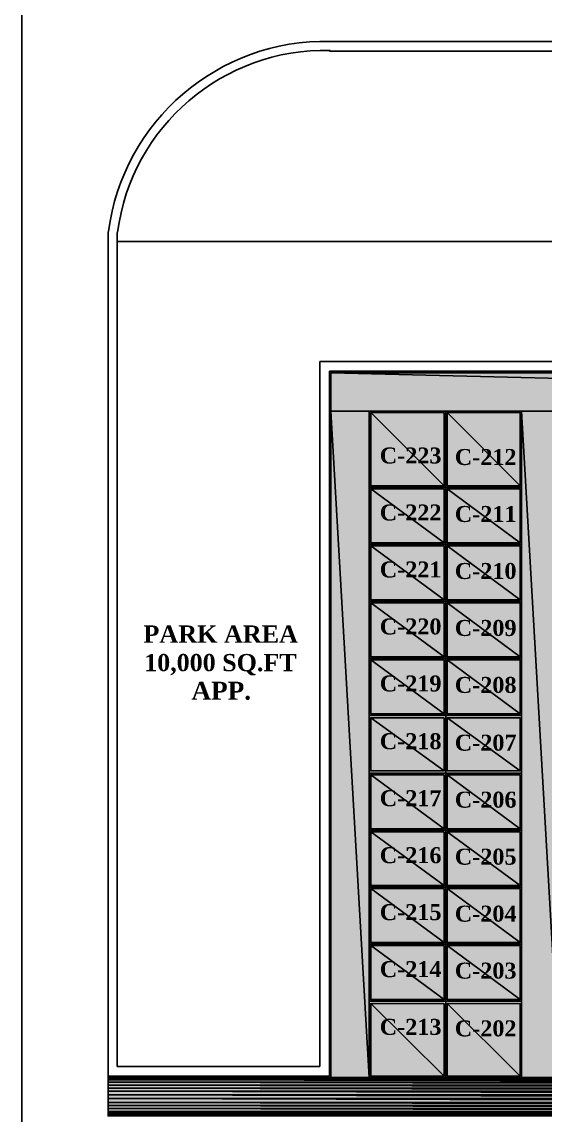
# Model space of a CAD drawing. Header units: millimetres. Extents: x 6 to 745025, y -1528 to 119936.
# Drawn here: x 5.6 to 35.2, y 176 to 237.8 of the extents above; entities that cross this region are included whole.
import ezdxf
from ezdxf.xclip import XClip

# ---------------------------------------------------------------- set-up
doc = ezdxf.new("R2010")
doc.units = ezdxf.units.MM
doc.header["$MEASUREMENT"] = 0
doc.header["$XCLIPFRAME"] = 0
doc.layers.get('0').update_dxf_attribs({"linetype": 'CONTINUOUS'})
doc.styles.add('Times New Roman$101H0', font='')
doc.styles.get('Times New Roman$101H0').set_extended_font_data('Times New Roman', bold=True)

# ---------------------------------------------------------------- blocks, each defined once
blk = doc.blocks.new('MF8_2')
at = {"true_color": 0x5c73b8}
h = blk.add_hatch(color=0, dxfattribs=at)
h.paths.add_polyline_path([(29.478, 215.702), (25.329, 215.702), (29.478, 211.554)])
h.paths.add_polyline_path([(25.329, 215.702), (29.478, 211.554), (25.329, 211.554)])
h = blk.add_hatch(color=0, dxfattribs=at)
h.paths.add_polyline_path([(33.754, 215.702), (29.647, 215.702), (33.754, 211.554)])
h.paths.add_polyline_path([(29.647, 215.702), (33.754, 211.554), (29.647, 211.554)])
at = {"true_color": 0x000028}
h = blk.add_hatch(color=0, dxfattribs=at)
h.paths.add_polyline_path([(29.478, 211.384), (25.329, 211.384), (29.478, 208.336)])
h.paths.add_polyline_path([(25.329, 211.384), (29.478, 208.336), (25.329, 208.336)])
h = blk.add_hatch(color=0, dxfattribs=at)
h.paths.add_polyline_path([(33.754, 211.384), (29.647, 211.384), (33.754, 208.336)])
h.paths.add_polyline_path([(29.647, 211.384), (33.754, 208.336), (29.647, 208.336)])
h = blk.add_hatch(color=0, dxfattribs=at)
h.paths.add_polyline_path([(29.478, 208.167), (25.329, 208.167), (29.478, 205.119)])
h.paths.add_polyline_path([(25.329, 208.167), (29.478, 205.119), (25.329, 205.119)])
h = blk.add_hatch(color=0, dxfattribs=at)
h.paths.add_polyline_path([(33.754, 208.167), (29.647, 208.167), (33.754, 205.119)])
h.paths.add_polyline_path([(29.647, 208.167), (33.754, 205.119), (29.647, 205.119)])
h = blk.add_hatch(color=0, dxfattribs=at)
h.paths.add_polyline_path([(29.478, 204.95), (25.329, 204.95), (29.478, 201.902)])
h.paths.add_polyline_path([(25.329, 204.95), (29.478, 201.902), (25.329, 201.902)])
h = blk.add_hatch(color=0, dxfattribs=at)
h.paths.add_polyline_path([(33.754, 204.95), (29.647, 204.95), (33.754, 201.902)])
h.paths.add_polyline_path([(29.647, 204.95), (33.754, 201.902), (29.647, 201.902)])
h = blk.add_hatch(color=0, dxfattribs=at)
h.paths.add_polyline_path([(29.478, 201.732), (25.329, 201.732), (29.478, 198.684)])
h.paths.add_polyline_path([(25.329, 201.732), (29.478, 198.684), (25.329, 198.684)])
h = blk.add_hatch(color=0, dxfattribs=at)
h.paths.add_polyline_path([(33.754, 201.732), (29.647, 201.732), (33.754, 198.684)])
h.paths.add_polyline_path([(29.647, 201.732), (33.754, 198.684), (29.647, 198.684)])
h = blk.add_hatch(color=0, dxfattribs=at)
h.paths.add_polyline_path([(29.478, 198.473), (25.329, 198.473), (29.478, 195.467)])
h.paths.add_polyline_path([(25.329, 198.473), (29.478, 195.467), (25.329, 195.467)])
h = blk.add_hatch(color=0, dxfattribs=at)
h.paths.add_polyline_path([(33.754, 198.473), (29.647, 198.473), (33.754, 195.467)])
h.paths.add_polyline_path([(29.647, 198.473), (33.754, 195.467), (29.647, 195.467)])
h = blk.add_hatch(color=0, dxfattribs=at)
h.paths.add_polyline_path([(29.478, 195.255), (25.329, 195.255), (29.478, 192.207)])
h.paths.add_polyline_path([(25.329, 195.255), (29.478, 192.207), (25.329, 192.207)])
h = blk.add_hatch(color=0, dxfattribs=at)
h.paths.add_polyline_path([(33.754, 195.255), (29.647, 195.255), (33.754, 192.207)])
h.paths.add_polyline_path([(29.647, 195.255), (33.754, 192.207), (29.647, 192.207)])
h = blk.add_hatch(color=0, dxfattribs=at)
h.paths.add_polyline_path([(29.478, 192.038), (25.329, 192.038), (29.478, 188.99)])
h.paths.add_polyline_path([(25.329, 192.038), (29.478, 188.99), (25.329, 188.99)])
h = blk.add_hatch(color=0, dxfattribs=at)
h.paths.add_polyline_path([(33.754, 192.038), (29.647, 192.038), (33.754, 188.99)])
h.paths.add_polyline_path([(29.647, 192.038), (33.754, 188.99), (29.647, 188.99)])
h = blk.add_hatch(color=0, dxfattribs=at)
h.paths.add_polyline_path([(29.478, 188.821), (25.329, 188.821), (29.478, 185.773)])
h.paths.add_polyline_path([(25.329, 188.821), (29.478, 185.773), (25.329, 185.773)])
h = blk.add_hatch(color=0, dxfattribs=at)
h.paths.add_polyline_path([(33.754, 188.821), (29.647, 188.821), (33.754, 185.773)])
h.paths.add_polyline_path([(29.647, 188.821), (33.754, 185.773), (29.647, 185.773)])
h = blk.add_hatch(color=0, dxfattribs=at)
h.paths.add_polyline_path([(29.478, 185.603), (25.329, 185.603), (29.478, 182.555)])
h.paths.add_polyline_path([(25.329, 185.603), (29.478, 182.555), (25.329, 182.555)])
h = blk.add_hatch(color=0, dxfattribs=at)
h.paths.add_polyline_path([(33.754, 185.603), (29.647, 185.603), (33.754, 182.555)])
h.paths.add_polyline_path([(29.647, 185.603), (33.754, 182.555), (29.647, 182.555)])
at = {"true_color": 0x5c73b8}
h = blk.add_hatch(color=0, dxfattribs=at)
h.paths.add_polyline_path([(29.478, 182.344), (25.329, 182.344), (29.478, 178.237)])
h.paths.add_polyline_path([(25.329, 182.344), (29.478, 178.237), (25.329, 178.237)])
h = blk.add_hatch(color=0, dxfattribs=at)
h.paths.add_polyline_path([(33.754, 182.344), (29.647, 182.344), (33.754, 178.237)])
h.paths.add_polyline_path([(29.647, 182.344), (33.754, 178.237), (29.647, 178.237)])
at = {"color": 0, "linetype": 'Continuous', "lineweight": 25, "true_color": 0x000007}
blk.add_lwpolyline([(5.644, 24.652), (5.644, 272.598), (203.976, 272.598), (203.976, 24.652)], close=True, dxfattribs=at)
at = {"color": 0, "linetype": 'Continuous', "lineweight": -2, "true_color": 0x5c73b8}
for points in [[(29.478, 215.702), (25.329, 215.702), (29.478, 211.554)], [(25.329, 215.702), (29.478, 211.554), (25.329, 211.554)], [(33.754, 215.702), (29.647, 215.702), (33.754, 211.554)], [(29.647, 215.702), (33.754, 211.554), (29.647, 211.554)], [(29.478, 182.344), (25.329, 182.344), (29.478, 178.237)], [(25.329, 182.344), (29.478, 178.237), (25.329, 178.237)], [(33.754, 182.344), (29.647, 182.344), (33.754, 178.237)], [(29.647, 182.344), (33.754, 178.237), (29.647, 178.237)]]:
    blk.add_lwpolyline(points, close=True, dxfattribs=at)
at = {"color": 0, "linetype": 'Continuous', "lineweight": -2, "true_color": 0x000028}
for points in [[(29.478, 211.384), (25.329, 211.384), (29.478, 208.336)], [(25.329, 211.384), (29.478, 208.336), (25.329, 208.336)], [(33.754, 211.384), (29.647, 211.384), (33.754, 208.336)], [(29.647, 211.384), (33.754, 208.336), (29.647, 208.336)], [(29.478, 208.167), (25.329, 208.167), (29.478, 205.119)], [(25.329, 208.167), (29.478, 205.119), (25.329, 205.119)], [(33.754, 208.167), (29.647, 208.167), (33.754, 205.119)], [(29.647, 208.167), (33.754, 205.119), (29.647, 205.119)], [(29.478, 204.95), (25.329, 204.95), (29.478, 201.902)], [(25.329, 204.95), (29.478, 201.902), (25.329, 201.902)], [(33.754, 204.95), (29.647, 204.95), (33.754, 201.902)], [(29.647, 204.95), (33.754, 201.902), (29.647, 201.902)], [(29.478, 201.732), (25.329, 201.732), (29.478, 198.684)], [(25.329, 201.732), (29.478, 198.684), (25.329, 198.684)], [(33.754, 201.732), (29.647, 201.732), (33.754, 198.684)], [(29.647, 201.732), (33.754, 198.684), (29.647, 198.684)], [(29.478, 198.473), (25.329, 198.473), (29.478, 195.467)], [(25.329, 198.473), (29.478, 195.467), (25.329, 195.467)], [(33.754, 198.473), (29.647, 198.473), (33.754, 195.467)], [(29.647, 198.473), (33.754, 195.467), (29.647, 195.467)], [(29.478, 195.255), (25.329, 195.255), (29.478, 192.207)], [(25.329, 195.255), (29.478, 192.207), (25.329, 192.207)], [(33.754, 195.255), (29.647, 195.255), (33.754, 192.207)], [(29.647, 195.255), (33.754, 192.207), (29.647, 192.207)], [(29.478, 192.038), (25.329, 192.038), (29.478, 188.99)], [(25.329, 192.038), (29.478, 188.99), (25.329, 188.99)], [(33.754, 192.038), (29.647, 192.038), (33.754, 188.99)], [(29.647, 192.038), (33.754, 188.99), (29.647, 188.99)], [(29.478, 188.821), (25.329, 188.821), (29.478, 185.773)], [(25.329, 188.821), (29.478, 185.773), (25.329, 185.773)], [(33.754, 188.821), (29.647, 188.821), (33.754, 185.773)], [(29.647, 188.821), (33.754, 185.773), (29.647, 185.773)], [(29.478, 185.603), (25.329, 185.603), (29.478, 182.555)], [(25.329, 185.603), (29.478, 182.555), (25.329, 182.555)], [(33.754, 185.603), (29.647, 185.603), (33.754, 182.555)], [(29.647, 185.603), (33.754, 182.555), (29.647, 182.555)]]:
    blk.add_lwpolyline(points, close=True, dxfattribs=at)

msp = doc.modelspace()

# ---------------------------------------------------------------- hatches: boundary and pattern name
at = {"true_color": 0x000078}
h = msp.add_hatch(color=0, dxfattribs=at)
h.paths.add_polyline_path([(111.266, 217.946), (23.086, 217.946), (111.266, 215.787)])
h.paths.add_polyline_path([(23.086, 217.946), (111.266, 215.787), (23.086, 215.787)])
h = msp.add_hatch(color=0, dxfattribs=at)
h.paths.add_polyline_path([(25.245, 215.787), (23.086, 215.787), (25.245, 178.153)])
h.paths.add_polyline_path([(23.086, 215.787), (25.245, 178.153), (23.086, 178.153)])
h = msp.add_hatch(color=0, dxfattribs=at)
h.paths.add_polyline_path([(35.997, 215.787), (33.838, 215.787), (35.997, 178.153)])
h.paths.add_polyline_path([(33.838, 215.787), (35.997, 178.153), (33.838, 178.153)])
h = msp.add_hatch(color=0, dxfattribs=at)
h.paths.add_polyline_path([(10.513, 178.153), (132.771, 178.153)])
h.paths.add_polyline_path([(132.771, 178.153), (10.513, 178.153)])
h = msp.add_hatch(color=0, dxfattribs=at)
h.paths.add_polyline_path([(88.533, 178.153), (10.513, 178.153)])
h.paths.add_polyline_path([(88.533, 178.153), (10.513, 178.153), (88.745, 178.153)])
h = msp.add_hatch(color=0, dxfattribs=at)
h.paths.add_polyline_path([(88.533, 178.153), (10.513, 178.153), (88.321, 178.11)])
h.paths.add_polyline_path([(10.513, 178.153), (88.321, 178.11), (10.513, 178.11)])
h = msp.add_hatch(color=0, dxfattribs=at)
h.paths.add_polyline_path([(88.321, 178.11), (10.513, 178.11), (88.152, 178.026)])
h.paths.add_polyline_path([(10.513, 178.11), (88.152, 178.026), (10.513, 178.026)])
h = msp.add_hatch(color=0, dxfattribs=at)
h.paths.add_polyline_path([(88.152, 178.026), (10.513, 178.026), (87.983, 177.899)])
h.paths.add_polyline_path([(10.513, 178.026), (87.983, 177.899), (10.513, 177.899)])
h = msp.add_hatch(color=0, dxfattribs=at)
h.paths.add_polyline_path([(87.983, 177.899), (10.513, 177.899), (87.856, 177.729)])
h.paths.add_polyline_path([(10.513, 177.899), (87.856, 177.729), (10.513, 177.729)])
h = msp.add_hatch(color=0, dxfattribs=at)
h.paths.add_polyline_path([(87.856, 177.729), (10.513, 177.729), (87.729, 177.56)])
h.paths.add_polyline_path([(10.513, 177.729), (87.729, 177.56), (10.513, 177.56)])
h = msp.add_hatch(color=0, dxfattribs=at)
h.paths.add_polyline_path([(87.729, 177.56), (10.513, 177.56), (87.644, 177.391)])
h.paths.add_polyline_path([(10.513, 177.56), (87.644, 177.391), (10.513, 177.391)])
h = msp.add_hatch(color=0, dxfattribs=at)
h.paths.add_polyline_path([(87.644, 177.391), (10.513, 177.391), (87.602, 177.179)])
h.paths.add_polyline_path([(10.513, 177.391), (87.602, 177.179), (10.513, 177.179)])
h = msp.add_hatch(color=0, dxfattribs=at)
h.paths.add_polyline_path([(87.602, 177.179), (10.513, 177.179), (87.602, 176.967)])
h.paths.add_polyline_path([(10.513, 177.179), (87.602, 176.967), (10.513, 176.967)])
h = msp.add_hatch(color=0, dxfattribs=at)
h.paths.add_polyline_path([(87.602, 176.967), (10.513, 176.967), (87.644, 176.756)])
h.paths.add_polyline_path([(10.513, 176.967), (87.644, 176.756), (10.513, 176.756)])
h = msp.add_hatch(color=0, dxfattribs=at)
h.paths.add_polyline_path([(87.644, 176.756), (10.513, 176.756), (87.729, 176.586)])
h.paths.add_polyline_path([(10.513, 176.756), (87.729, 176.586), (10.513, 176.586)])
h = msp.add_hatch(color=0, dxfattribs=at)
h.paths.add_polyline_path([(87.729, 176.586), (10.513, 176.586), (87.856, 176.417)])
h.paths.add_polyline_path([(10.513, 176.586), (87.856, 176.417), (10.513, 176.417)])
h = msp.add_hatch(color=0, dxfattribs=at)
h.paths.add_polyline_path([(87.856, 176.417), (10.513, 176.417), (87.983, 176.248)])
h.paths.add_polyline_path([(10.513, 176.417), (87.983, 176.248), (10.513, 176.248)])
h = msp.add_hatch(color=0, dxfattribs=at)
h.paths.add_polyline_path([(87.983, 176.248), (10.513, 176.248), (88.152, 176.163)])
h.paths.add_polyline_path([(10.513, 176.248), (88.152, 176.163), (10.513, 176.163)])
h = msp.add_hatch(color=0, dxfattribs=at)
h.paths.add_polyline_path([(88.152, 176.163), (10.513, 176.163), (88.321, 176.078)])
h.paths.add_polyline_path([(10.513, 176.163), (88.321, 176.078), (10.513, 176.078)])
h = msp.add_hatch(color=0, dxfattribs=at)
h.paths.add_polyline_path([(88.321, 176.078), (10.513, 176.078), (88.533, 175.994)])
h.paths.add_polyline_path([(10.513, 176.078), (88.533, 175.994), (10.513, 175.994)])

# ---------------------------------------------------------------- linework, layer by layer
at = {"color": 0, "linetype": 'Continuous', "lineweight": 25, "true_color": 0x000007}
for p, q in [((23.001, 236.657), (93.232, 236.657)), ((23.001, 236.107), (92.682, 236.107)), ((10.513, 178.153), (10.513, 225.905)), ((11.021, 178.788), (11.021, 225.862)), ((11.021, 225.354), (93.147, 225.354)), ((111.266, 218.581), (22.451, 218.581)), ((22.451, 178.788), (22.451, 218.581)), ((111.266, 218.031), (23.001, 218.031)), ((23.001, 178.237), (23.001, 218.031)), ((111.266, 217.946), (23.086, 217.946)), ((23.086, 178.153), (23.086, 217.946)), ((33.838, 215.787), (25.245, 215.787)), ((25.245, 178.153), (25.245, 215.787)), ((29.478, 215.702), (25.329, 215.702)), ((25.329, 211.554), (25.329, 215.702)), ((29.478, 211.554), (29.478, 215.702)), ((29.563, 178.153), (29.563, 215.787)), ((33.754, 215.702), (29.647, 215.702)), ((29.647, 211.554), (29.647, 215.702)), ((33.754, 211.554), (33.754, 215.702)), ((33.838, 178.153), (33.838, 215.787)), ((33.838, 211.469), (25.245, 211.469)), ((29.478, 211.554), (25.329, 211.554)), ((29.478, 211.384), (25.329, 211.384)), ((25.329, 208.336), (25.329, 211.384)), ((29.478, 208.336), (29.478, 211.384)), ((33.754, 211.554), (29.647, 211.554)), ((33.754, 211.384), (29.647, 211.384)), ((29.647, 208.336), (29.647, 211.384)), ((33.754, 208.336), (33.754, 211.384)), ((33.838, 208.252), (25.245, 208.252)), ((29.478, 208.336), (25.329, 208.336)), ((29.478, 208.167), (25.329, 208.167)), ((25.329, 205.119), (25.329, 208.167)), ((29.478, 205.119), (29.478, 208.167)), ((33.754, 208.336), (29.647, 208.336)), ((33.754, 208.167), (29.647, 208.167)), ((29.647, 205.119), (29.647, 208.167)), ((33.754, 205.119), (33.754, 208.167)), ((33.838, 205.034), (25.245, 205.034)), ((29.478, 205.119), (25.329, 205.119)), ((29.478, 204.95), (25.329, 204.95)), ((25.329, 201.902), (25.329, 204.95)), ((29.478, 201.902), (29.478, 204.95)), ((33.754, 205.119), (29.647, 205.119)), ((33.754, 204.95), (29.647, 204.95)), ((29.647, 201.902), (29.647, 204.95)), ((33.754, 201.902), (33.754, 204.95)), ((29.478, 201.902), (25.329, 201.902)), ((33.754, 201.902), (29.647, 201.902)), ((33.838, 201.817), (25.245, 201.817)), ((29.478, 201.732), (25.329, 201.732)), ((25.329, 198.684), (25.329, 201.732)), ((29.478, 198.684), (29.478, 201.732)), ((33.754, 201.732), (29.647, 201.732)), ((29.647, 198.684), (29.647, 201.732)), ((33.754, 198.684), (33.754, 201.732)), ((33.838, 198.6), (25.245, 198.6)), ((29.478, 198.684), (25.329, 198.684)), ((29.478, 198.473), (25.329, 198.473)), ((25.329, 195.467), (25.329, 198.473)), ((29.478, 195.467), (29.478, 198.473)), ((33.754, 198.684), (29.647, 198.684)), ((33.754, 198.473), (29.647, 198.473)), ((29.647, 195.467), (29.647, 198.473)), ((33.754, 195.467), (33.754, 198.473)), ((33.838, 195.34), (25.245, 195.34)), ((29.478, 195.467), (25.329, 195.467)), ((29.478, 195.255), (25.329, 195.255)), ((25.329, 192.207), (25.329, 195.255)), ((29.478, 192.207), (29.478, 195.255)), ((33.754, 195.467), (29.647, 195.467)), ((33.754, 195.255), (29.647, 195.255)), ((29.647, 192.207), (29.647, 195.255)), ((33.754, 192.207), (33.754, 195.255)), ((33.838, 192.123), (25.245, 192.123)), ((29.478, 192.207), (25.329, 192.207)), ((29.478, 192.038), (25.329, 192.038)), ((25.329, 188.99), (25.329, 192.038)), ((29.478, 188.99), (29.478, 192.038)), ((33.754, 192.207), (29.647, 192.207)), ((33.754, 192.038), (29.647, 192.038)), ((29.647, 188.99), (29.647, 192.038)), ((33.754, 188.99), (33.754, 192.038)), ((33.838, 188.905), (25.245, 188.905)), ((29.478, 188.99), (25.329, 188.99)), ((33.754, 188.99), (29.647, 188.99)), ((29.478, 188.821), (25.329, 188.821)), ((25.329, 185.773), (25.329, 188.821)), ((29.478, 185.773), (29.478, 188.821)), ((33.754, 188.821), (29.647, 188.821)), ((29.647, 185.773), (29.647, 188.821)), ((33.754, 185.773), (33.754, 188.821)), ((33.838, 185.688), (25.245, 185.688)), ((29.478, 185.773), (25.329, 185.773)), ((29.478, 185.603), (25.329, 185.603)), ((25.329, 182.555), (25.329, 185.603)), ((29.478, 182.555), (29.478, 185.603)), ((33.754, 185.773), (29.647, 185.773)), ((33.754, 185.603), (29.647, 185.603)), ((29.647, 182.555), (29.647, 185.603)), ((33.754, 182.555), (33.754, 185.603)), ((33.838, 182.471), (25.245, 182.471)), ((29.478, 182.555), (25.329, 182.555)), ((29.478, 182.344), (25.329, 182.344)), ((25.329, 178.237), (25.329, 182.344)), ((29.478, 178.237), (29.478, 182.344)), ((33.754, 182.555), (29.647, 182.555)), ((33.754, 182.344), (29.647, 182.344)), ((29.647, 178.237), (29.647, 182.344)), ((33.754, 178.237), (33.754, 182.344)), ((22.451, 178.788), (11.021, 178.788)), ((23.001, 178.237), (10.513, 178.237)), ((23.086, 178.153), (10.513, 178.153)), ((10.513, 178.153), (10.513, 175.994)), ((33.838, 178.153), (25.245, 178.153)), ((29.478, 178.237), (25.329, 178.237)), ((33.754, 178.237), (29.647, 178.237))]:
    msp.add_line(p, q, dxfattribs=at)
msp.add_lwpolyline([(5.644, 272.598), (203.976, 272.598), (203.976, 24.652), (5.644, 24.652)], close=True, dxfattribs=at)
at = {"color": 0, "linetype": 'Continuous', "lineweight": -2, "true_color": 0x000078}
for points in [[(111.266, 217.946), (23.086, 217.946), (111.266, 215.787)], [(23.086, 217.946), (111.266, 215.787), (23.086, 215.787)], [(25.245, 215.787), (23.086, 215.787), (25.245, 178.153)], [(23.086, 215.787), (25.245, 178.153), (23.086, 178.153)], [(35.997, 215.787), (33.838, 215.787), (35.997, 178.153)], [(33.838, 215.787), (35.997, 178.153), (33.838, 178.153)], [(10.513, 178.153), (132.771, 178.153), (132.771, 178.153)], [(132.771, 178.153), (132.771, 178.153), (10.513, 178.153)], [(88.533, 178.153), (88.533, 178.153), (10.513, 178.153)], [(88.533, 178.153), (10.513, 178.153), (88.745, 178.153)], [(88.533, 178.153), (10.513, 178.153), (88.321, 178.11)], [(10.513, 178.153), (88.321, 178.11), (10.513, 178.11)], [(88.321, 178.11), (10.513, 178.11), (88.152, 178.026)], [(10.513, 178.11), (88.152, 178.026), (10.513, 178.026)], [(88.152, 178.026), (10.513, 178.026), (87.983, 177.899)], [(10.513, 178.026), (87.983, 177.899), (10.513, 177.899)], [(87.983, 177.899), (10.513, 177.899), (87.856, 177.729)], [(10.513, 177.899), (87.856, 177.729), (10.513, 177.729)], [(87.856, 177.729), (10.513, 177.729), (87.729, 177.56)], [(10.513, 177.729), (87.729, 177.56), (10.513, 177.56)], [(87.729, 177.56), (10.513, 177.56), (87.644, 177.391)], [(10.513, 177.56), (87.644, 177.391), (10.513, 177.391)], [(87.644, 177.391), (10.513, 177.391), (87.602, 177.179)], [(10.513, 177.391), (87.602, 177.179), (10.513, 177.179)], [(87.602, 177.179), (10.513, 177.179), (87.602, 176.967)], [(10.513, 177.179), (87.602, 176.967), (10.513, 176.967)], [(87.602, 176.967), (10.513, 176.967), (87.644, 176.756)], [(10.513, 176.967), (87.644, 176.756), (10.513, 176.756)], [(87.644, 176.756), (10.513, 176.756), (87.729, 176.586)], [(10.513, 176.756), (87.729, 176.586), (10.513, 176.586)], [(87.729, 176.586), (10.513, 176.586), (87.856, 176.417)], [(10.513, 176.586), (87.856, 176.417), (10.513, 176.417)], [(87.856, 176.417), (10.513, 176.417), (87.983, 176.248)], [(10.513, 176.417), (87.983, 176.248), (10.513, 176.248)], [(87.983, 176.248), (10.513, 176.248), (88.152, 176.163)], [(10.513, 176.248), (88.152, 176.163), (10.513, 176.163)], [(88.152, 176.163), (10.513, 176.163), (88.321, 176.078)], [(10.513, 176.163), (88.321, 176.078), (10.513, 176.078)], [(88.321, 176.078), (10.513, 176.078), (88.533, 175.994)], [(10.513, 176.078), (88.533, 175.994), (10.513, 175.994)]]:
    msp.add_lwpolyline(points, close=True, dxfattribs=at)
at = {"color": 0, "linetype": 'Continuous', "lineweight": 25, "true_color": 0x000007}
for points in [[(23.036, 236.655), (16.737, 236.791), (11.347, 232.161), (10.532, 225.915)], [(23.03, 236.147), (17.002, 236.28), (11.838, 231.859), (11.04, 225.883)]]:
    msp.add_open_spline(points, degree=3, dxfattribs=at)

# ---------------------------------------------------------------- block references
at = {"color": 0, "true_color": 0xffffff}
ref = msp.add_blockref('MF8_2', (0, 0), dxfattribs=at)
XClip(ref).set_block_clipping_path([(5.6444444444, 24.6521108045), (204.0184400104, 24.6521108045), (204.0184400104, 272.6407719282), (5.6444444444, 272.6407719282), (5.6444444444, 24.6521108045)])

# ---------------------------------------------------------------- texts
at = {"color": 0, "true_color": 0x000002, "style": 'Times New Roman$101H0'}
for s, p in [('C-223', (25.837, 212.824)), ('C-212', (30.071, 212.739)), ('C-213', (25.837, 180.566)), ('C-202', (30.071, 180.481))]:
    msp.add_text(s, height=0.9027, dxfattribs=at).set_placement(p)
at = {"color": 0, "true_color": 0x000007, "style": 'Times New Roman$101H0'}
for s, height, p in [('C-222', 0.9027, (25.837, 209.606)), ('C-211', 0.9027, (30.071, 209.522)), ('C-221', 0.9027, (25.837, 206.389)), ('C-210', 0.9027, (30.071, 206.304)), ('PARK AREA', 0.9756, (12.502, 202.706)), ('C-220', 0.9027, (25.837, 203.172)), ('C-209', 0.9027, (30.071, 203.087)), ('10,000 SQ.FT', 0.97166, (12.545, 201.097)), ('C-219', 0.9027, (25.837, 199.954)), ('C-208', 0.9027, (30.071, 199.87)), ('APP.', 1.0154, (15.212, 199.489)), ('C-218', 0.9027, (25.837, 196.695)), ('C-207', 0.9027, (30.071, 196.61)), ('C-217', 0.9027, (25.837, 193.477)), ('C-206', 0.9027, (30.071, 193.393)), ('C-216', 0.9027, (25.837, 190.26)), ('C-205', 0.9027, (30.071, 190.175)), ('C-215', 0.9027, (25.837, 187.043)), ('C-204', 0.9027, (30.071, 186.958)), ('C-214', 0.9027, (25.837, 183.825)), ('C-203', 0.9027, (30.071, 183.741))]:
    msp.add_text(s, height=height, dxfattribs=at).set_placement(p)

doc.saveas('drawing.dxf')
